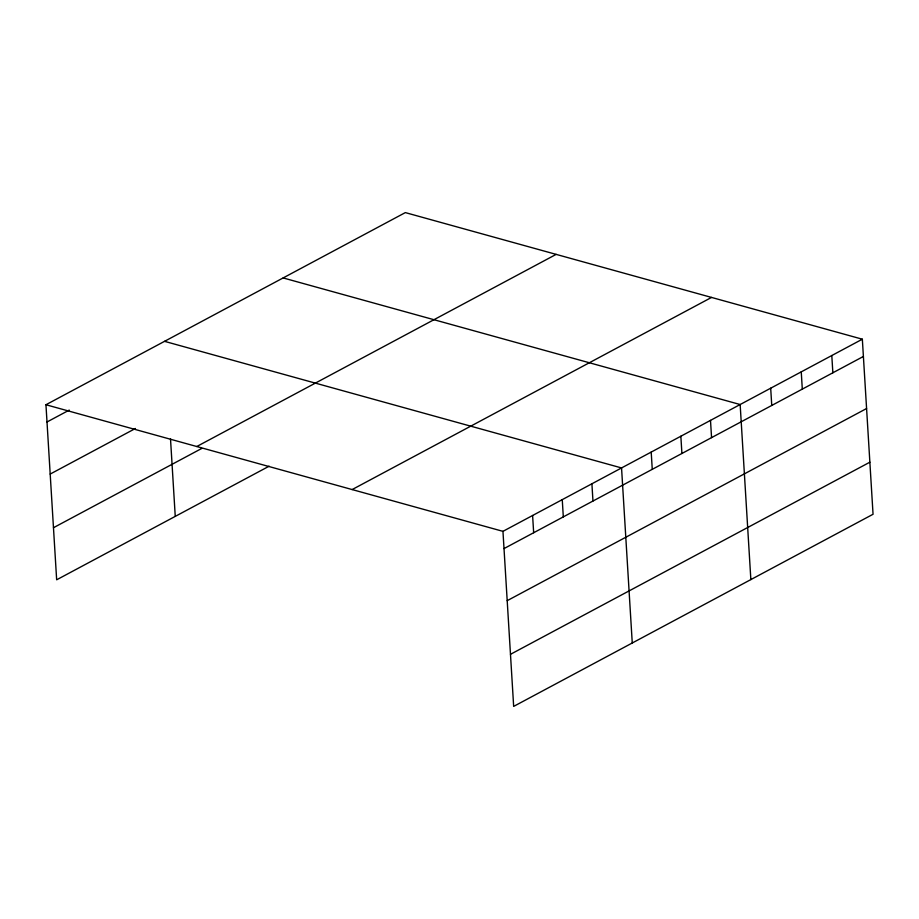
<?xml version="1.0" encoding="UTF-8"?>
<svg xmlns="http://www.w3.org/2000/svg" width="919" height="919" viewBox="0 0 919 919"><rect width="100%" height="100%" fill="white"/><g stroke="black" fill="none" stroke-linecap="round" stroke-linejoin="round"><path stroke-width="1.38" d="M269.141 466.186L56.656 579.797L45.95 404.739L405.336 212.599L862.344 339.203L873.05 514.261L513.664 706.401L502.957 531.343L862.344 339.203M47.007 421.982L69.247 410.092M50.189 474.066L135.426 428.484M196.769 446.519L556.144 254.379M53.474 527.713L201.72 448.461M352.149 489.563L711.524 297.434M504.014 548.586L863.4 356.457M507.196 600.67L866.583 408.53M510.482 654.317L869.868 462.188M283.144 277.929L740.151 404.532L750.857 579.59M164.547 341.34L621.554 467.943L632.261 642.99M45.95 404.739L502.957 531.343M831.798 355.538L832.855 372.781M801.253 371.873L802.298 389.116M770.696 388.209L771.753 405.451M710.502 420.385L711.559 437.628M680.853 436.238L681.909 453.481M651.203 452.091L652.26 469.333M591.905 483.796L592.962 501.039M562.256 499.649L563.313 516.892M532.606 515.49L533.663 532.744M170.509 438.891L175.253 516.386"/></g></svg>
